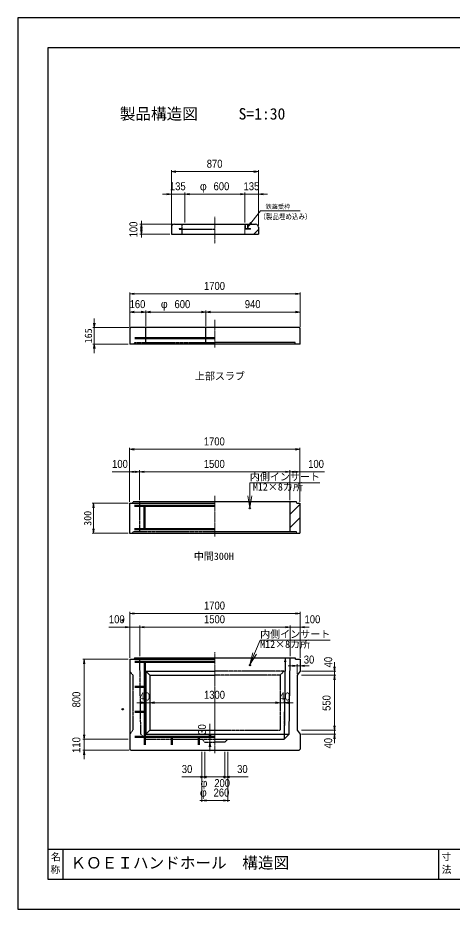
# Model space of a CAD drawing. Units: millimetres, scale not verified. Extents: x -210 to 210, y -148 to 148.
# Drawn here: x -210 to -65.4, y -148.5 to 148.5 of the extents above; entities that cross this region are included whole.
import ezdxf
from ezdxf.enums import TextEntityAlignment as Align

# ---------------------------------------------------------------- set-up
doc = ezdxf.new("R2010")
doc.units = ezdxf.units.MM
doc.header["$PDMODE"] = 32
doc.header["$PDSIZE"] = 0.5
doc.linetypes.add('USER1', pattern=[12.95, 6.35, -3.175, 0.25, -3.175])
doc.linetypes.add('USER2', pattern=[4.7625, 3.175, -1.5875])
doc.layers.add('0-0', color=7, linetype='Continuous')
for name, color, linetype, lineweight in [('0-1_0', 9, 'Continuous', 25), ('0-2_dims', 2, 'Continuous', 13), ('0-3_pen1実線', 4, 'Continuous', 13), ('0-4_pen3実線', 7, 'Continuous', 25), ('0-5_pen4実線', 6, 'Continuous', 25), ('0-6_pen1一点', 4, 'USER1', 13), ('0-7_pen2破線', 3, 'USER2', 25), ('0-8_鉄筋１', 7, 'Continuous', 50), ('0-9_鉄筋２', 7, 'Continuous', 50), ('0-A_0_4_pen2実線', 3, 'Continuous', 13), ('0-B_0_5_pen3実線', 7, 'Continuous', 25), ('0-D_0_2_dims', 2, 'Continuous', 13), ('0-E_0_3_pen1実線', 4, 'Continuous', 13), ('1-0_0_7_pen1一点', 4, 'USER1', 13), ('1-F_0_8_pen2破線', 3, 'USER2', 25)]:
    doc.layers.add(name, color=color, linetype=linetype, lineweight=lineweight)
doc.styles.add('ＭＳ ゴシック', font='')
doc.styles.add('ＭＳ Ｐゴシック', font='')
doc.styles.get('ＭＳ ゴシック').set_extended_font_data('MS Gothic')
doc.styles.get('ＭＳ Ｐゴシック').set_extended_font_data('MS PGothic')

# ---------------------------------------------------------------- blocks, each defined once
blk = doc.blocks.new('部分図 1')
at = {"layer": '0-1_0'}
blk.add_lwpolyline([(0, 0), (12600, 0), (12600, 8910), (0, 8910)], close=True, dxfattribs=at)
at = {"layer": '0-2_dims'}
for p, q in [((1118, 5819), (1118, 6166)), ((2818, 6151), (1118, 6151)), ((2818, 5819), (2818, 6166)), ((1118, 5819), (1118, 5984.26)), ((1278, 5829), (1278, 5984.26)), ((1278, 5829), (1278, 5984.26)), ((1878, 5829), (1878, 5984.26)), ((1878, 5829), (1878, 5984.26)), ((2818, 5819), (2818, 5984.26)), ((1118, 5969.26), (1116.18, 5969.26)), ((1278, 5969.26), (1118, 5969.26)), ((1278, 5969.26), (1878, 5969.26)), ((1278, 5969.26), (1279.82, 5969.26)), ((1878, 5969.26), (2818, 5969.26)), ((1116, 4072), (1116, 4611.95)), ((1116, 4596.95), (2816, 4596.95)), ((2816, 4072), (2816, 4611.95)), ((1116, 4072), (1116, 4386.95)), ((1216, 4087), (1216, 4386.95)), ((1216, 4087), (1216, 4386.95)), ((1216, 4371.95), (2716, 4371.95)), ((2716, 4087), (2716, 4386.95)), ((2716, 4087), (2716, 4386.95)), ((2816, 4072), (2816, 4386.95)), ((1118, 2514), (1118, 2971)), ((2818, 2956), (1118, 2956)), ((2818, 2514), (2818, 2971)), ((1118, 2819), (909.36, 2819)), ((1118, 2514), (1118, 2834)), ((1118, 2819), (1218, 2819)), ((1218, 2529), (1218, 2834)), ((1218, 2529), (1218, 2834)), ((1218, 2819), (1308, 2819)), ((1218, 2819), (2718, 2819)), ((2718, 2819), (2628, 2819)), ((2718, 2529), (2718, 2834)), ((2718, 2529), (2718, 2834)), ((2718, 2819), (2818, 2819)), ((2818, 2514), (2818, 2834)), ((2818, 2819), (2908, 2819)), ((1103, 2499), (648, 2499)), ((663, 1699), (663, 2499)), ((2788, 2433.11), (2698, 2433.11)), ((2788, 2354), (2788, 2448.11)), ((2788, 2433.11), (2818, 2433.11)), ((2818, 2394), (2818, 2448.11)), ((2818, 2433.11), (2908, 2433.11)), ((3161.3, 2379), (3161.3, 2469)), ((2833, 2379), (3176.3, 2379)), ((2833, 2339), (3176.3, 2339)), ((2833, 2339), (3176.3, 2339)), ((3161.3, 2339), (3161.3, 2379)), ((3161.3, 2339), (3161.3, 1789)), ((3161.3, 2339), (3161.3, 2249)), ((1278, 2064), (1188, 2064)), ((1278, 2064), (1278, 2049)), ((1318, 2064), (1278, 2064)), ((1318, 2064), (1318, 2079)), ((1318, 2064), (2618, 2064)), ((1318, 2064), (1318, 2049)), ((1318, 2064), (1408, 2064)), ((2618, 2064), (2528, 2064)), ((2618, 2064), (2618, 2079)), ((2618, 2064), (2618, 2079)), ((2618, 2064), (2658, 2064)), ((2658, 2064), (2658, 2079)), ((2658, 2064), (2748, 2064)), ((3161.3, 1789), (3161.3, 1879)), ((663, 1699), (663, 1789)), ((1918, 1699), (1918, 1853.09)), ((2833, 1789), (3176.3, 1789)), ((2833, 1789), (3176.3, 1789)), ((3161.3, 1789), (3161.3, 1749)), ((1103, 1699), (648, 1699)), ((1103, 1699), (648, 1699)), ((663, 1699), (663, 1589)), ((1918, 1699), (1903, 1699)), ((1918, 1669), (1918, 1699)), ((2833, 1749), (3176.3, 1749)), ((3161.3, 1749), (3161.3, 1659)), ((1918, 1669), (1903, 1669)), ((1918, 1669), (1918, 1579)), ((1113, 1589), (648, 1589)), ((663, 1589), (663, 1499)), ((1838, 1574), (1838, 1307)), ((1838, 1574), (1838, 1072)), ((1868, 1574), (1868, 1307)), ((1868, 1574), (1868, 1307)), ((2068, 1574), (2068, 1307)), ((2068, 1574), (2068, 1307)), ((2098, 1574), (2098, 1072)), ((2098, 1574), (2098, 1307)), ((1868, 1322), (1778, 1322)), ((1868, 1322), (2068, 1322)), ((2068, 1322), (2158, 1322)), ((1838, 1087), (1818, 1087)), ((1838, 1087), (2098, 1087)), ((2098, 1087), (2118, 1087))]:
    blk.add_line(p, q, dxfattribs=at)
at = {"layer": '0-2_dims', "lineweight": 18}
for p, q in [((763, 5814), (763, 5904)), ((1113, 5814), (748, 5814)), ((763, 5814), (763, 5649)), ((1103, 5649), (748, 5649)), ((763, 5649), (763, 5559)), ((1101, 4057), (741, 4057)), ((756, 4057), (756, 3757)), ((1101, 3757), (741, 3757))]:
    blk.add_line(p, q, dxfattribs=at)
at = {"layer": '0-2_dims'}
for points in [[(1163, 6158.5), (1118, 6151), (1163, 6143.5)], [(2773, 6143.5), (2818, 6151), (2773, 6158.5)], [(1163, 5976.76), (1118, 5969.26), (1163, 5961.76)], [(1233, 5961.76), (1278, 5969.26), (1233, 5976.76)], [(1323, 5976.76), (1278, 5969.26), (1323, 5961.76)], [(1833, 5961.76), (1878, 5969.26), (1833, 5976.76)], [(1923, 5976.76), (1878, 5969.26), (1923, 5961.76)], [(2773, 5961.76), (2818, 5969.26), (2773, 5976.76)], [(1161, 4604.45), (1116, 4596.95), (1161, 4589.45)], [(2771, 4589.45), (2816, 4596.95), (2771, 4604.45)], [(1216, 4371.95), (1116, 4371.95), (941.18, 4371.95)], [(1161, 4379.45), (1116, 4371.95), (1161, 4364.45)], [(1171, 4364.45), (1216, 4371.95), (1171, 4379.45)], [(1261, 4379.45), (1216, 4371.95), (1261, 4364.45)], [(2671, 4364.45), (2716, 4371.95), (2671, 4379.45)], [(2761, 4379.45), (2716, 4371.95), (2761, 4364.45)], [(2716, 4371.95), (2816, 4371.95), (3062.85, 4371.95)], [(2771, 4364.45), (2816, 4371.95), (2771, 4379.45)], [(1163, 2963.5), (1118, 2956), (1163, 2948.5)], [(2773, 2948.5), (2818, 2956), (2773, 2963.5)], [(1073, 2811.5), (1118, 2819), (1073, 2826.5)], [(1263, 2826.5), (1218, 2819), (1263, 2811.5)], [(1263, 2826.5), (1218, 2819), (1263, 2811.5)], [(2673, 2811.5), (2718, 2819), (2673, 2826.5)], [(2673, 2811.5), (2718, 2819), (2673, 2826.5)], [(2863, 2826.5), (2818, 2819), (2863, 2811.5)], [(670.5, 2454), (663, 2499), (655.5, 2454)], [(2743, 2425.61), (2788, 2433.11), (2743, 2440.61)], [(2863, 2440.61), (2818, 2433.11), (2863, 2425.61)], [(3153.8, 2424), (3161.3, 2379), (3168.8, 2424)], [(3168.8, 2294), (3161.3, 2339), (3153.8, 2294)], [(3168.8, 2294), (3161.3, 2339), (3153.8, 2294)], [(1233, 2056.5), (1278, 2064), (1233, 2071.5)], [(1363, 2071.5), (1318, 2064), (1363, 2056.5)], [(1363, 2071.5), (1318, 2064), (1363, 2056.5)], [(2573, 2056.5), (2618, 2064), (2573, 2071.5)], [(2573, 2056.5), (2618, 2064), (2573, 2071.5)], [(2703, 2071.5), (2658, 2064), (2703, 2056.5)], [(3153.8, 1834), (3161.3, 1789), (3168.8, 1834)], [(3153.8, 1834), (3161.3, 1789), (3168.8, 1834)], [(655.5, 1744), (663, 1699), (670.5, 1744)], [(655.5, 1744), (663, 1699), (670.5, 1744)], [(1910.5, 1744), (1918, 1699), (1925.5, 1744)], [(3168.8, 1704), (3161.3, 1749), (3153.8, 1704)], [(1925.5, 1624), (1918, 1669), (1910.5, 1624)], [(670.5, 1544), (663, 1589), (655.5, 1544)], [(1868, 1322), (1838, 1322), (1637.18, 1322)], [(1823, 1314.5), (1868, 1322), (1823, 1329.5)], [(1823, 1314.5), (1868, 1322), (1823, 1329.5)], [(1883, 1329.5), (1838, 1322), (1883, 1314.5)], [(2053, 1314.5), (2098, 1322), (2053, 1329.5)], [(2113, 1329.5), (2068, 1322), (2113, 1314.5)], [(2113, 1329.5), (2068, 1322), (2113, 1314.5)], [(2068, 1322), (2098, 1322), (2298.82, 1322)], [(1883, 1094.5), (1838, 1087), (1883, 1079.5)], [(2053, 1079.5), (2098, 1087), (2053, 1094.5)]]:
    blk.add_lwpolyline(points, dxfattribs=at)
at = {"layer": '0-2_dims', "lineweight": 18}
for points in [[(755.5, 5859), (763, 5814), (770.5, 5859)], [(770.5, 5604), (763, 5649), (755.5, 5604)], [(763.5, 4012), (756, 4057), (748.5, 4012)], [(748.5, 3802), (756, 3757), (763.5, 3802)]]:
    blk.add_lwpolyline(points, dxfattribs=at)
at = {"layer": '0-3_pen1実線'}
for p, q in [((2716, 3945.24), (2816, 4045.24)), ((2716, 3810.54), (2816, 3910.54))]:
    blk.add_line(p, q, dxfattribs=at)
at = {"layer": '0-4_pen3実線'}
for p, q in [((1128, 5814), (1118, 5804)), ((1118, 5804), (1118, 5649)), ((2808, 5814), (1128, 5814)), ((2808, 5814), (2818, 5804)), ((2818, 5649), (2818, 5804)), ((2818, 5649), (1118, 5649)), ((2768, 5664), (1968, 5664)), ((2773, 5649), (2768, 5664)), ((1116, 4057), (1116, 3757)), ((1116, 4057), (1966, 4057)), ((1146, 4057), (1151, 4072)), ((2716, 4072), (2716, 3772)), ((2786, 4057), (2816, 4057)), ((2816, 4057), (2816, 3757)), ((1116, 3757), (2816, 3757)), ((2781, 3772), (1966, 3772)), ((2786, 3757), (2781, 3772)), ((1118, 2499), (1968, 2499)), ((1118, 2499), (1118, 1599)), ((1168, 2514), (1163, 2499)), ((1163, 2499), (1168, 2514)), ((1168, 2514), (1968, 2514)), ((1968, 2514), (2768, 2514)), ((2668, 2514), (2658, 1699)), ((2708, 1749), (2718, 2514)), ((2768, 2514), (2773, 2499)), ((2773, 2499), (2768, 2514)), ((2773, 2499), (2818, 2499)), ((2818, 2499), (2818, 2379)), ((1278, 2379), (1968, 2379)), ((1278, 2379), (1278, 1749)), ((1318, 2339), (1278, 2379)), ((1318, 2339), (1968, 2339)), ((2818, 2379), (2788, 2339)), ((2788, 2339), (2788, 1789)), ((1318, 1789), (1968, 1789)), ((2788, 1789), (2818, 1749)), ((1968, 1699), (2658, 1699)), ((2098, 1699), (2068, 1669)), ((2658, 1699), (2708, 1749)), ((2818, 1749), (2818, 1599)), ((2068, 1669), (1968, 1669)), ((1118, 1599), (1128, 1589)), ((1128, 1589), (2808, 1589)), ((2818, 1599), (2808, 1589)), ((450, 600), (450, 300))]:
    blk.add_line(p, q, dxfattribs=at)
at = {"layer": '0-4_pen3実線', "lineweight": 13}
for points in [[(2316, 4013), (2316, 4263), (3016.5, 4263)], [(2296, 4133), (2316, 4013), (2336, 4133)], [(2318, 2445), (2419, 2690), (3119.5, 2690)], [(2345.25, 2563.57), (2318, 2445), (2382.23, 2548.32)]]:
    blk.add_lwpolyline(points, dxfattribs=at)
at = {"layer": '0-4_pen3実線'}
for points in [[(2786, 4057), (2781, 4072), (1151, 4072)], [(1318, 2339), (1318, 1789), (1278, 1749)], [(1278, 1749), (1968, 1749), (2708, 1749)]]:
    blk.add_lwpolyline(points, dxfattribs=at)
for centre in [(2316, 4007), (2318, 2439)]:
    blk.add_circle(centre, 6, dxfattribs=at)
for p in [(1047.61, 2887.9), (1047.61, 1998.71)]:
    blk.add_point(p, dxfattribs=at)
at = {"layer": '0-5_pen4実線'}
for p, q in [((300, 600), (12300, 600)), ((4200, 600), (4200, 300))]:
    blk.add_line(p, q, dxfattribs=at)
blk.add_lwpolyline([(300, 300), (12300, 300), (12300, 8610), (300, 8610)], close=True, dxfattribs=at)
at = {"layer": '0-6_pen1一点'}
for p, q in [((1968, 5613), (1968, 5892.88)), ((1966, 4130.72), (1966, 3726)), ((1968, 2570), (1968, 1556))]:
    blk.add_line(p, q, dxfattribs=at)
at = {"layer": '0-7_pen2破線'}
for p, q in [((1278, 5649), (1278, 5814)), ((1878, 5649), (1878, 5814)), ((1163, 5649), (1168, 5664)), ((1168, 5664), (1968, 5664)), ((1216, 4072), (1216, 3772)), ((1146, 3757), (1151, 3772)), ((1966, 3772), (1151, 3772)), ((1228, 1749), (1218, 2514)), ((1118, 2379), (1148, 2339)), ((1148, 2339), (1148, 1789)), ((2658, 2379), (1968, 2379)), ((2618, 2339), (1968, 2339)), ((2618, 2339), (2658, 2379)), ((2618, 2339), (2618, 1789)), ((2658, 1974), (2658, 1749)), ((1148, 1789), (1118, 1749)), ((1968, 1789), (2618, 1789)), ((1278, 1699), (1228, 1749)), ((1278, 1699), (1968, 1699)), ((1838, 1699), (1868, 1669)), ((1868, 1669), (1968, 1669))]:
    blk.add_line(p, q, dxfattribs=at)
at = {"layer": '0-8_鉄筋１'}
for p, q in [((1168, 5708), (1968, 5708)), ((1266, 4042), (1266, 3787)), ((1266, 4032), (1966, 4032)), ((1266, 3797), (1966, 3797)), ((1268, 2484), (1268, 1694)), ((1268, 2474), (1968, 2474)), ((2667.51, 2474), (2668, 2474)), ((2668, 2484), (2668, 2474)), ((1268, 1724), (1968, 1724)), ((1538, 1734), (1538, 1694)), ((1808, 1734), (1808, 1694)), ((2128, 1699), (2128, 1694)), ((2398, 1699), (2398, 1694))]:
    blk.add_line(p, q, dxfattribs=at)
at = {"layer": '0-9_鉄筋２'}
for p, q in [((1266, 4032), (1166, 4032)), ((1266, 3797), (1166, 3797)), ((1268, 2474), (1168, 2474)), ((1168, 2224), (1278, 2224)), ((1168, 1974), (1278, 1974)), ((2661.37, 1974), (2658, 1974)), ((1268, 1724), (1168, 1724)), ((1268, 1694), (1268, 1644)), ((1538, 1694), (1538, 1644)), ((1808, 1694), (1808, 1644))]:
    blk.add_line(p, q, dxfattribs=at)
at = {"layer": '0-A_0_4_pen2実線'}
for p, q in [((2268.03, 6835.05), (2268.03, 6797.55)), ((2268.03, 6835.05), (2274.03, 6835.05)), ((2324.03, 6797.55), (2268.03, 6797.55)), ((2268.03, 6797.55), (2268.03, 6747.55)), ((2294.03, 6803.55), (2274.03, 6803.55)), ((2294.03, 6847.55), (2294.03, 6803.55)), ((2300.03, 6847.55), (2300.03, 6803.55)), ((2324.03, 6803.55), (2300.03, 6803.55)), ((2324.03, 6803.55), (2324.03, 6797.55))]:
    blk.add_line(p, q, dxfattribs=at)
at = {"layer": '0-A_0_4_pen2実線', "linetype": 'USER2'}
blk.add_line((2274.03, 6835.05), (2274.03, 6803.55), dxfattribs=at)
at = {"layer": '0-B_0_5_pen3実線'}
for p, q in [((1533.03, 6817.55), (1533.03, 6747.55)), ((1563.03, 6847.55), (2373.03, 6847.55)), ((2403.03, 6817.55), (2403.03, 6747.55)), ((1533.03, 6747.55), (2403.03, 6747.55))]:
    blk.add_line(p, q, dxfattribs=at)
for centre, start, end in [((1563.03, 6817.55), 90, 180), ((2373.03, 6817.55), 0, 90)]:
    blk.add_arc(centre, 30, start, end, dxfattribs=at)
at = {"layer": '0-D_0_2_dims'}
for p, q in [((1533.03, 6832.55), (1533.03, 7387.5)), ((1533.03, 7372.5), (2403.03, 7372.5)), ((2403.03, 6847.55), (2403.03, 7387.5)), ((1533.03, 7147.5), (1443.03, 7147.5)), ((1533.03, 6832.55), (1533.03, 7162.5)), ((1668.03, 7147.5), (1533.03, 7147.5)), ((1668.03, 6862.55), (1668.03, 7162.5)), ((1668.03, 6862.55), (1668.03, 7162.5)), ((1668.03, 7147.5), (1758.03, 7147.5)), ((1668.03, 7147.5), (2268.03, 7147.5)), ((2268.03, 7147.5), (2178.03, 7147.5)), ((2268.03, 6862.55), (2268.03, 7162.5)), ((2268.03, 6862.55), (2268.03, 7162.5)), ((2268.03, 7147.5), (2403.03, 7147.5)), ((2403.03, 6832.55), (2403.03, 7162.5)), ((2403.03, 7147.5), (2493.03, 7147.5)), ((1233.09, 6847.55), (1233.09, 6879.37)), ((1548.03, 6847.55), (1218.09, 6847.55)), ((1233.09, 6847.55), (1233.09, 6747.55)), ((1518.03, 6747.55), (1218.09, 6747.55)), ((1233.09, 6747.55), (1233.09, 6715.73))]:
    blk.add_line(p, q, dxfattribs=at)
at = {"layer": '0-D_0_2_dims', "lineweight": 18}
blk.add_line((2469.05, 6980.9), (2820.52, 6980.9), dxfattribs=at)
at = {"layer": '0-D_0_2_dims'}
for points in [[(1578.03, 7380), (1533.03, 7372.5), (1578.03, 7365)], [(2358.03, 7365), (2403.03, 7372.5), (2358.03, 7380)], [(1488.03, 7140), (1533.03, 7147.5), (1488.03, 7155)], [(1713.03, 7155), (1668.03, 7147.5), (1713.03, 7140)], [(1713.03, 7155), (1668.03, 7147.5), (1713.03, 7140)], [(2223.03, 7140), (2268.03, 7147.5), (2223.03, 7155)], [(2223.03, 7140), (2268.03, 7147.5), (2223.03, 7155)], [(2448.03, 7155), (2403.03, 7147.5), (2448.03, 7140)], [(2300.03, 6825.55), (2424.05, 6980.9), (2469.05, 6980.9)], [(2322.25, 6865.4), (2300.03, 6825.55), (2333.97, 6856.04)], [(1240.59, 6802.55), (1233.09, 6847.55), (1225.59, 6802.55)], [(1225.59, 6792.55), (1233.09, 6747.55), (1240.59, 6792.55)]]:
    blk.add_lwpolyline(points, dxfattribs=at)
at = {"layer": '0-E_0_3_pen1実線'}
for p, q in [((2268.03, 6794.57), (2271.01, 6797.55)), ((2300.03, 6826.57), (2321.01, 6847.55)), ((2355.71, 6747.55), (2403.03, 6794.87))]:
    blk.add_line(p, q, dxfattribs=at)
at = {"layer": '1-0_0_7_pen1一点'}
blk.add_line((1968.03, 6921.63), (1968.03, 6654), dxfattribs=at)
at = {"layer": '1-F_0_8_pen2破線'}
for p, q in [((1612.03, 6803.55), (1636.03, 6803.55)), ((1612.03, 6803.55), (1612.03, 6797.55)), ((1612.03, 6797.55), (1968.03, 6797.55)), ((1636.03, 6847.55), (1636.03, 6747.55))]:
    blk.add_line(p, q, dxfattribs=at)
at = {"layer": '0-2_dims', "color": 7, "style": 'ＭＳ Ｐゴシック', "width": 0.9}
for s, p in [('1700', (1858.91, 6166)), ('160', (1116.18, 5984.26)), ('600', (1564.36, 5984.26)), ('940', (2266.18, 5984.26)), ('1700', (1856.91, 4611.95)), ('100', (941.18, 4386.95)), ('1500', (1856.91, 4386.95)), ('100', (2899.21, 4386.95)), ('1700', (1858.91, 2971)), ('100', (909.36, 2834)), ('1500', (1858.91, 2834)), ('100', (2863, 2834)), ('30', (2855.24, 2431.07)), ('40', (1213.84, 2061.95)), ('1300', (1858.91, 2079)), ('40', (2613.07, 2061.95)), ('30', (1637.18, 1337)), ('30', (2189.73, 1337)), ('200', (1961.36, 1196.45)), ('260', (1954.36, 1102))]:
    blk.add_text(s, height=79.98, dxfattribs=at).set_placement(p, align=Align.BOTTOM_LEFT)
at = {"layer": '0-2_dims', "color": 7, "style": 'ＭＳ Ｐゴシック'}
for p in [(1428, 5984.26), (1825, 1196.45), (1818, 1102)]:
    blk.add_text('φ', height=79.98, dxfattribs=at).set_placement(p, align=Align.BOTTOM_LEFT)
at = {"layer": '0-2_dims', "color": 7, "style": 'ＭＳ ゴシック'}
for s, p in [('165', (762.5, 5656.5)), ('300', (755.5, 3832))]:
    blk.add_text(s, height=73.31, rotation=90, dxfattribs=at).set_placement(p, align=Align.BOTTOM_LEFT)
at = {"layer": '0-2_dims', "color": 7, "style": 'ＭＳ Ｐゴシック', "width": 0.9}
for s, p in [('40', (3162.84, 2416.89)), ('800', (648, 2017.18)), ('550', (3146.3, 1982.18)), ('30', (1903, 1744)), ('110', (648, 1562.18)), ('40', (3162.84, 1606.89))]:
    blk.add_text(s, height=79.98, rotation=90, dxfattribs=at).set_placement(p, align=Align.BOTTOM_LEFT)
at = {"layer": '0-4_pen3実線', "style": 'ＭＳ ゴシック'}
for s, height, p in [('\u3000製品構造図\u3000', 114.4, (861.46, 7858.74)), ('S=1:30', 114.4, (2204.1, 7858.74)), ('上部スラブ', 73.31, (1768, 5270)), ('内側インサート', 73.31, (2316.5, 4263.5)), ('M12×8カ所', 73.31, (2347, 4163)), ('中間300H', 73.31, (1757, 3469)), ('内側インサート', 73.31, (2419.5, 2690.5)), ('M12×8カ所', 73.31, (2419, 2590)), ('名', 71.47, (330.86, 466.05)), ('ＫＯＥＩハンドホール\u3000構造図', 114.4, (525, 372)), ('寸', 71.38, (4229.1, 466.63)), ('称', 71.43, (325.72, 337.31)), ('法', 71.44, (4232.55, 339.37))]:
    blk.add_text(s, height=height, dxfattribs=at).set_placement(p, align=Align.BOTTOM_LEFT)
at = {"layer": '0-D_0_2_dims', "color": 7, "style": 'ＭＳ Ｐゴシック'}
for s, height, width, p in [('870', 79.98, 0.9, (1886.21, 7387.5)), ('135', 79.98, 0.9, (1518.71, 7162.5)), ('600', 79.98, 0.9, (1954.4, 7162.5)), ('135', 79.98, 0.9, (2253.71, 7162.5)), ('（製品埋め込み）', 54.61, 0.85, (2411.56, 6879.35))]:
    blk.add_text(s, height=height, dxfattribs=dict(at, width=width)).set_placement(p, align=Align.BOTTOM_LEFT)
for s, height, p in [('φ', 79.98, (1818.03, 7162.5)), ('鉄蓋受枠', 44.11, (2473.34, 6987.44))]:
    blk.add_text(s, height=height, dxfattribs=at).set_placement(p, align=Align.BOTTOM_LEFT)
at = {"layer": '0-D_0_2_dims', "color": 7, "style": 'ＭＳ Ｐゴシック', "width": 0.9}
blk.add_text('100', height=79.98, rotation=90, dxfattribs=at).set_placement((1218.09, 6715.73), align=Align.BOTTOM_LEFT)

msp = doc.modelspace()

# ---------------------------------------------------------------- block references
at = {"layer": '0-0', "xscale": 0.0333333, "yscale": 0.0333333}
msp.add_blockref('部分図 1', (-210, -148.5), dxfattribs=at)

doc.saveas('drawing.dxf')
